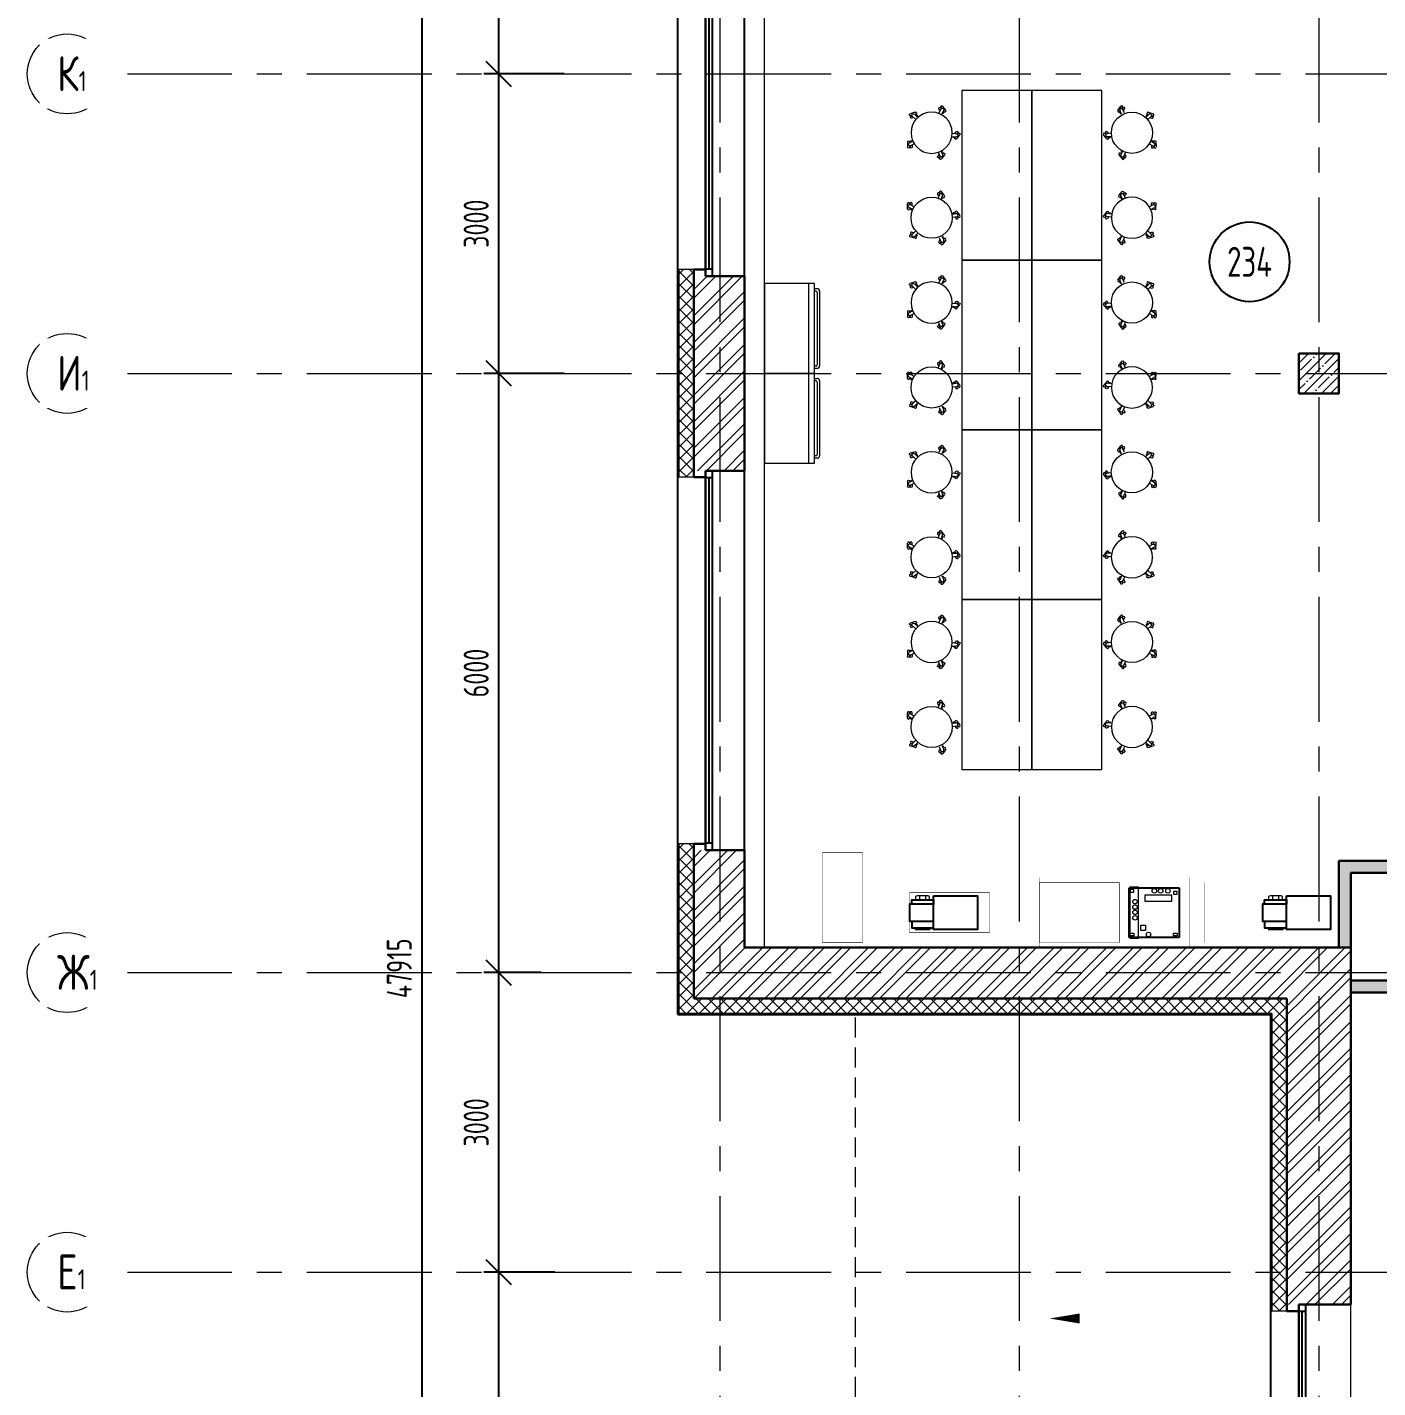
# Model space of a CAD drawing. Header units: millimetres. Extents: x -13407 to 95998, y -2719 to 109387.
# Drawn here: x -13364 to 160, y 47129 to 60755 of the extents above; entities that cross this region are included whole.
import ezdxf
from ezdxf.enums import TextEntityAlignment as Align

# ---------------------------------------------------------------- set-up
doc = ezdxf.new("R2010")
doc.units = ezdxf.units.MM
for name, pattern in [('ADSK_Штриховая_ш2 п1', [3, 2, -1]), ('CENTER', [2, 1.25, -0.25, 0.25, -0.25]), ('K5LT_BASIC', [0])]:
    doc.linetypes.add(name, pattern=pattern)
for name, color, linetype, lineweight in [('АР_Колонны', 5, 'Continuous', 30), ('АР_Колонны Штрих', 250, 'Continuous', 5), ('АР_Маркер экспликации', 239, 'Continuous', 13), ('АР_Навесной фасад', 5, 'Continuous', 5), ('АР_Номер помещения', 1, 'Continuous', 25), ('АР_Окна', 4, 'Continuous', 0), ('АР_Оси', 193, 'Continuous', 9), ('АР_Оси размеры', 164, 'Continuous', 9), ('АР_Перегородки газоблок', 165, 'Continuous', 30), ('АР_Перегородки газоблок_Штрих', 165, 'Continuous', 5), ('АР_Подоконники', 163, 'Continuous', 9), ('АР_Помещения_площадь', 19, 'Continuous', 9), ('АР_Сущ Несущая стена', 202, 'Continuous', 30), ('АР_тонкая линия', 250, 'Continuous', 0), ('АР_Утеплитель', 250, 'Continuous', 9), ('АР_Штриховка кирпич', 250, 'Continuous', 9), ('ТХ_мебель передв', 250, 'Continuous', 13)]:
    doc.layers.add(name, color=color, linetype=linetype, lineweight=lineweight)
for name, color, linetype in [('АР_новое окно', 160, 'Continuous'), ('ТХ_обор_спорт', 5, 'Continuous'), ('ТХ_оборуд_учебн', 80, 'Continuous')]:
    doc.layers.add(name, color=color, linetype=linetype)
doc.styles.add('ISOCPEUR', font='isocpeur.ttf', dxfattribs={"width": 0.7})
doc.styles.get("Standard").update_dxf_attribs({"font": 'arial.ttf'})
doc.styles.add('ГОСТ 2.304', font='isocpeur.ttf', dxfattribs={"width": 0.7})
doc.dimstyles.new('СПДС', dxfattribs={"dimscale": 100, "dimtxt": 2.5, "dimasz": 2.5, "dimexe": 1.5, "dimexo": 0, "dimgap": 1, "dimtad": 1, "dimdec": 0, "dimrnd": 1, "dimtxsty": 'ГОСТ 2.304', "dimblk": 'OBLIQUE', "dimcen": 2.5, "dimdle": 1.5, "dimadec": 0, "dimazin": 2, "dimtfac": 0.75, "dimtdec": 0, "dimtmove": 1, "dimatfit": 3, "dimfxl": 1, "dimtolj": 1, "dimarcsym": 1})
pattern_1 = [(45, (-951676.66, 109509.3), (-132.58252, 132.58252), []), (45, (-951588.28, 109509.3), (-132.58252, 132.58252), [])]

# ---------------------------------------------------------------- blocks, each defined once
blk = doc.blocks.new('*U190')
at = {"layer": 'АР_новое окно', "color": 253, "lineweight": 20}
for p, q in [((0, 3800), (-70, 3800)), ((0, 0), (-70, 0))]:
    blk.add_line(p, q, dxfattribs=at)
at = {"layer": 'АР_новое окно', "color": 253}
for p, q in [((-70, 3800), (-70, 0)), ((-70, 0), (-70, 3800)), ((0, 3730), (-70, 3730)), ((-35, 3730), (-35, 70)), ((0, 3800), (0, 0)), ((0, 70), (-70, 70))]:
    blk.add_line(p, q, dxfattribs=at)
blk = doc.blocks.new('*U194')
at = {"layer": 'АР_новое окно', "color": 253, "lineweight": 20}
for p, q in [((0, 1600), (-70, 1600)), ((0, 0), (-70, 0))]:
    blk.add_line(p, q, dxfattribs=at)
at = {"layer": 'АР_новое окно', "color": 253}
for p, q in [((-70, 1600), (-70, 0)), ((-70, 0), (-70, 1600)), ((0, 1530), (-70, 1530)), ((-35, 1530), (-35, 70)), ((0, 1600), (0, 0)), ((0, 70), (-70, 70))]:
    blk.add_line(p, q, dxfattribs=at)
blk = doc.blocks.new('_Oblique')
at = {"color": 253, "linetype": 'ByBlock', "lineweight": -2}
blk.add_line((-0.5, -0.5), (0.5, 0.5), dxfattribs=at)
blk = doc.blocks.new('*D324')
at = {"layer": 'АР_Оси размеры', "color": 253, "lineweight": -2, "ltscale": 100, "transparency": 16777216}
for p, q in [((-8643, 45137), (-8643, 48437)), ((-8219, 48287), (-8793, 48287)), ((-8080, 45287), (-8793, 45287))]:
    blk.add_line(p, q, dxfattribs=at)
at = {"layer": 'АР_Оси размеры', "color": 253, "lineweight": -2, "ltscale": 100, "transparency": 16777216, "xscale": 250, "yscale": 250, "zscale": 250}
for p, rotation in [((-8643, 48287), 90), ((-8643, 45287), 270)]:
    blk.add_blockref('_Oblique', p, dxfattribs=dict(at, rotation=rotation))
at = {"layer": 'АР_Оси размеры', "color": 253, "ltscale": 100, "transparency": 16777216, "insert": (-8868, 46787), "char_height": 250, "attachment_point": 5, "rotation": 90, "style": 'ГОСТ 2.304'}
blk.add_mtext('\\A1;3000', dxfattribs=at)
blk = doc.blocks.new('*D325')
at = {"layer": 'АР_Оси размеры', "color": 253, "lineweight": -2, "ltscale": 100, "transparency": 16777216}
for p, q in [((-8643, 48137), (-8643, 51437)), ((-8219, 51287), (-8793, 51287)), ((-8080, 48287), (-8793, 48287))]:
    blk.add_line(p, q, dxfattribs=at)
at = {"layer": 'АР_Оси размеры', "color": 253, "lineweight": -2, "ltscale": 100, "transparency": 16777216, "xscale": 250, "yscale": 250, "zscale": 250}
for p, rotation in [((-8643, 51287), 90), ((-8643, 48287), 270)]:
    blk.add_blockref('_Oblique', p, dxfattribs=dict(at, rotation=rotation))
at = {"layer": 'АР_Оси размеры', "color": 253, "ltscale": 100, "transparency": 16777216, "insert": (-8868, 49787), "char_height": 250, "attachment_point": 5, "rotation": 90, "style": 'ГОСТ 2.304'}
blk.add_mtext('\\A1;3000', dxfattribs=at)
blk = doc.blocks.new('*D326')
at = {"layer": 'АР_Оси размеры', "color": 253, "lineweight": -2, "ltscale": 100, "transparency": 16777216}
for p, q in [((-8643, 51137), (-8643, 57437)), ((-7988, 57287), (-8793, 57287)), ((-8219, 51287), (-8793, 51287))]:
    blk.add_line(p, q, dxfattribs=at)
at = {"layer": 'АР_Оси размеры', "color": 253, "lineweight": -2, "ltscale": 100, "transparency": 16777216, "xscale": 250, "yscale": 250, "zscale": 250}
for p, rotation in [((-8643, 57287), 90), ((-8643, 51287), 270)]:
    blk.add_blockref('_Oblique', p, dxfattribs=dict(at, rotation=rotation))
at = {"layer": 'АР_Оси размеры', "color": 253, "ltscale": 100, "transparency": 16777216, "insert": (-8868, 54287), "char_height": 250, "attachment_point": 5, "rotation": 90, "style": 'ГОСТ 2.304'}
blk.add_mtext('\\A1;6000', dxfattribs=at)
blk = doc.blocks.new('*D327')
at = {"layer": 'АР_Оси размеры', "color": 253, "lineweight": -2, "ltscale": 100, "transparency": 16777216}
for p, q in [((-8643, 57137), (-8643, 60437)), ((-8131, 60287), (-8793, 60287)), ((-7988, 57287), (-8793, 57287))]:
    blk.add_line(p, q, dxfattribs=at)
at = {"layer": 'АР_Оси размеры', "color": 253, "lineweight": -2, "ltscale": 100, "transparency": 16777216, "xscale": 250, "yscale": 250, "zscale": 250}
for p, rotation in [((-8643, 60287), 90), ((-8643, 57287), 270)]:
    blk.add_blockref('_Oblique', p, dxfattribs=dict(at, rotation=rotation))
at = {"layer": 'АР_Оси размеры', "color": 253, "ltscale": 100, "transparency": 16777216, "insert": (-8868, 58787), "char_height": 250, "attachment_point": 5, "rotation": 90, "style": 'ГОСТ 2.304'}
blk.add_mtext('\\A1;3000', dxfattribs=at)
blk = doc.blocks.new('*D328')
at = {"layer": 'АР_Оси размеры', "color": 253, "lineweight": -2, "ltscale": 100, "transparency": 16777216}
for p, q in [((-8643, 60137), (-8643, 63437)), ((-8131, 63287), (-8793, 63287)), ((-7988, 60287), (-8793, 60287))]:
    blk.add_line(p, q, dxfattribs=at)
at = {"layer": 'АР_Оси размеры', "color": 253, "lineweight": -2, "ltscale": 100, "transparency": 16777216, "xscale": 250, "yscale": 250, "zscale": 250}
for p, rotation in [((-8643, 63287), 90), ((-8643, 60287), 270)]:
    blk.add_blockref('_Oblique', p, dxfattribs=dict(at, rotation=rotation))
at = {"layer": 'АР_Оси размеры', "color": 253, "ltscale": 100, "transparency": 16777216, "insert": (-8868, 61787), "char_height": 250, "attachment_point": 5, "rotation": 90, "style": 'ГОСТ 2.304'}
blk.add_mtext('\\A1;3000', dxfattribs=at)
blk = doc.blocks.new('*D332')
at = {"layer": 'АР_Оси размеры', "color": 253, "lineweight": -2, "ltscale": 100, "transparency": 16777216}
for p, q in [((-9413, 75437), (-9413, 27222)), ((-9469, 75287), (-9263, 75287)), ((-9469, 27372), (-9263, 27372))]:
    blk.add_line(p, q, dxfattribs=at)
at = {"layer": 'АР_Оси размеры', "color": 253, "lineweight": -2, "ltscale": 100, "transparency": 16777216, "xscale": 250, "yscale": 250, "zscale": 250}
for p, rotation in [((-9413, 75287), 90), ((-9413, 27372), 270)]:
    blk.add_blockref('_Oblique', p, dxfattribs=dict(at, rotation=rotation))
at = {"layer": 'АР_Оси размеры', "color": 253, "ltscale": 100, "transparency": 16777216, "insert": (-9638, 51330), "char_height": 250, "attachment_point": 5, "rotation": 90, "style": 'ГОСТ 2.304'}
blk.add_mtext('\\A1;47915', dxfattribs=at)
blk = doc.blocks.new('*U375')
at = {"layer": 'АР_Номер помещения', "color": 253}
blk.add_circle((-12818, 6846), 400, dxfattribs=at)
at = {"layer": 'АР_Номер помещения', "color": 253, "style": 'ISOCPEUR', "width": 0.7}
blk.add_attdef('НОМЕР_ПОМЕЩЕНИЯ', text='', height=300, dxfattribs=at).set_placement((-12818, 6846), align=Align.MIDDLE_CENTER)
at = {"layer": 'АР_Помещения_площадь', "color": 253, "lineweight": 30, "width": 0.7, "flags": 104}
blk.add_attdef('ИМЯ_ПОМЕЩЕНИЯ', text='', height=100, dxfattribs=at).set_placement((158, 1217), align=Align.MIDDLE_CENTER)
blk = doc.blocks.new('*U162')
at = {"layer": 'АР_новое окно', "color": 253, "lineweight": 20}
for p, q in [((0, 3800), (-70, 3800)), ((0, 0), (-70, 0))]:
    blk.add_line(p, q, dxfattribs=at)
at = {"layer": 'АР_новое окно', "color": 253}
for p, q in [((-70, 3800), (-70, 0)), ((-70, 0), (-70, 3800)), ((0, 3730), (-70, 3730)), ((-35, 3730), (-35, 70)), ((0, 3800), (0, 0)), ((0, 70), (-70, 70))]:
    blk.add_line(p, q, dxfattribs=at)
blk = doc.blocks.new('ММ012 стул 390')
at = {"color": 253, "lineweight": 5, "extrusion": (-0.000369826, -0.000297724, 1)}
for p, q in [((6439, -22246, 46), (6469, -22204, 46)), ((6456, -22258, 46), (6462, -22251, 46)), ((6477, -22284, 46), (6459, -22245, 46)), ((6460, -22261, 46), (6464, -22256, 46)), ((6480, -22224, 46), (6486, -22216, 46)), ((6484, -22227, 46), (6490, -22219, 46)), ((6505, -22270, 46), (6487, -22232, 46)), ((6495, -22248, 46), (6507, -22231, 46)), ((6721, -22312, 46), (6752, -22283, 46)), ((6736, -22289, 46), (6743, -22291, 46)), ((6738, -22284, 46), (6747, -22287, 46)), ((6742, -22335, 46), (6773, -22306, 46)), ((6744, -22264, 46), (6794, -22280, 46)), ((6760, -22318, 46), (6780, -22325, 46)), ((6776, -22302, 46), (6786, -22305, 46)), ((6778, -22297, 46), (6788, -22300, 46)), ((6319, -22485, 46), (6313, -22477, 46)), ((6323, -22482, 46), (6317, -22474, 46)), ((6371, -22475, 46), (6329, -22481, 46)), ((6347, -22478, 46), (6334, -22461, 46)), ((6328, -22531, 46), (6296, -22489, 46)), ((6375, -22507, 46), (6333, -22512, 46)), ((6344, -22519, 46), (6339, -22511, 46)), ((6348, -22515, 46), (6345, -22510, 46)), ((6754, -22580, 46), (6791, -22600, 46)), ((6769, -22553, 46), (6806, -22573, 46)), ((6775, -22592, 46), (6775, -22613, 46)), ((6795, -22561, 46), (6795, -22567, 46)), ((6796, -22602, 46), (6796, -22613, 46)), ((6800, -22561, 46), (6801, -22570, 46)), ((6801, -22602, 46), (6801, -22613, 46)), ((6821, -22560, 46), (6822, -22612, 46))]:
    blk.add_line(p, q, dxfattribs=at)
at = {"color": 253, "lineweight": 5, "extrusion": (-0.000383923, 0.00027931, 1)}
for p, q in [((6450, -22691, 46), (6482, -22732, 46)), ((6467, -22678, 46), (6472, -22686, 46)), ((6486, -22652, 46), (6470, -22691, 46)), ((6471, -22675, 46), (6475, -22680, 46)), ((6492, -22711, 46), (6499, -22719, 46)), ((6496, -22708, 46), (6503, -22716, 46)), ((6515, -22664, 46), (6499, -22703, 46)), ((6506, -22686, 46), (6519, -22703, 46))]:
    blk.add_line(p, q, dxfattribs=at)
at = {"color": 253, "lineweight": 5}
blk.add_circle((6580, -22470), 206, dxfattribs=at)
at = {"color": 253, "lineweight": 5, "extrusion": (-0.000369826, -0.000297724, 1)}
for centre, radius, start, end in [((6477, -22210, 50), 10.4, 325.0431, 145.0431), ((6448, -22252, 50), 10.4, 145.0431, 325.0431), ((6473, -22239, 50), 15.7, 25.0431, 205.0431), ((6469, -22267, 50), 10.4, 145.0431, 297.3392), ((6499, -22225, 50), 10.4, 325.0431, 145.0431), ((6733, -22299, 50), 10.4, 73.0431, 225.3392), ((6741, -22274, 50), 10.4, 73.0431, 253.0431), ((6762, -22295, 50), 15.7, 313.0431, 133.0431), ((6783, -22315, 50), 10.4, 253.0431, 73.0431), ((6791, -22290, 50), 10.4, 253.0431, 73.0431), ((6305, -22483, 50), 10.4, 37.0431, 217.0431), ((6325, -22467, 50), 10.4, 37.0431, 217.0431), ((6331, -22496, 50), 15.7, 97.0431, 277.0431), ((6336, -22525, 50), 10.4, 217.0431, 37.0431), ((6357, -22509, 50), 10.4, 217.0431, 9.3392), ((6785, -22561, 50), 10.4, 1.0431, 153.3392), ((6786, -22613, 50), 10.4, 181.0431, 1.0431), ((6798, -22587, 50), 15.7, 241.0431, 61.0431), ((6811, -22560, 50), 10.4, 1.0431, 181.0431), ((6812, -22613, 50), 10.4, 181.0431, 1.0431)]:
    blk.add_arc(centre, radius, start, end, dxfattribs=at)
at = {"color": 253, "lineweight": 5, "extrusion": (-0.000383923, 0.00027931, 1)}
for centre, radius, start, end in [((6458, -22684, 37), 10.4, 37.7559, 217.7559), ((6485, -22697, 37), 15.7, 157.7559, 337.7559), ((6479, -22668, 37), 10.4, 65.4598, 217.7559), ((6490, -22726, 37), 10.4, 217.7559, 37.7559), ((6511, -22710, 37), 10.4, 217.7559, 37.7559)]:
    blk.add_arc(centre, radius, start, end, dxfattribs=at)
blk = doc.blocks.new('Тумба инструментальная')
at = {"color": 253}
for p, q in [((275316, 3225), (275316, 2325)), ((275376, 3175), (275401, 3175)), ((275389, 3150), (275376, 3150)), ((275401, 3137), (275401, 2412)), ((275426, 3150), (275426, 2400)), ((275389, 2400), (275376, 2400)), ((275401, 2375), (275376, 2375))]:
    blk.add_line(p, q, dxfattribs=at)
blk.add_lwpolyline([(275376, 2325), (275376, 3225), (274876, 3225), (274876, 2325)], close=True, dxfattribs=at)
for centre, radius, start, end in [((275389, 3137), 12.5, 0, 90), ((275401, 3150), 25, 0, 90), ((275389, 2412), 12.5, 270, 0), ((275401, 2400), 25, 270, 0)]:
    blk.add_arc(centre, radius, start, end, dxfattribs=at)
blk = doc.blocks.new('Фрезерный')
at = {"color": 253}
for p, q in [((-40562, 9366), (-40062, 9366)), ((-40562, 8866), (-40562, 9366)), ((-40062, 9366), (-40062, 8866)), ((-40062, 8866), (-40562, 8866))]:
    blk.add_line(p, q, dxfattribs=at)
at = {"color": 253, "lineweight": 0}
for p, q in [((-40552, 8858), (-40552, 9375)), ((-40552, 9375), (-40471, 9375)), ((-40543, 9348), (-40552, 9348)), ((-40552, 9348), (-40552, 9339)), ((-40552, 9339), (-40552, 9330)), ((-40552, 9330), (-40552, 9321)), ((-40552, 9321), (-40543, 9321)), ((-40525, 9348), (-40543, 9348)), ((-40543, 9321), (-40525, 9321)), ((-40516, 9348), (-40525, 9348)), ((-40525, 9321), (-40516, 9321)), ((-40516, 9339), (-40516, 9348)), ((-40516, 9330), (-40516, 9339)), ((-40516, 9321), (-40516, 9330)), ((-40471, 9375), (-40471, 8858)), ((-40134, 9293), (-40403, 9293)), ((-40403, 9293), (-40403, 9230)), ((-40134, 9230), (-40134, 9293)), ((-40107, 9329), (-40116, 9329)), ((-40116, 9329), (-40116, 9320)), ((-40116, 9320), (-40116, 9311)), ((-40116, 9311), (-40116, 9302)), ((-40116, 9302), (-40107, 9302)), ((-40089, 9329), (-40107, 9329)), ((-40107, 9302), (-40089, 9302)), ((-40080, 9329), (-40089, 9329)), ((-40089, 9302), (-40080, 9302)), ((-40080, 9320), (-40080, 9329)), ((-40080, 9311), (-40080, 9320)), ((-40080, 9302), (-40080, 9311)), ((-40403, 9230), (-40134, 9230)), ((-40552, 8903), (-40552, 8912)), ((-40552, 8912), (-40543, 8912)), ((-40552, 8894), (-40552, 8903)), ((-40552, 8885), (-40552, 8894)), ((-40543, 8885), (-40552, 8885)), ((-40471, 8858), (-40552, 8858)), ((-40543, 8912), (-40525, 8912)), ((-40525, 8885), (-40543, 8885)), ((-40525, 8912), (-40516, 8912)), ((-40516, 8885), (-40525, 8885)), ((-40516, 8912), (-40516, 8903)), ((-40516, 8903), (-40516, 8894)), ((-40516, 8894), (-40516, 8885)), ((-40444, 8938), (-40444, 8992)), ((-40444, 8992), (-40399, 8992)), ((-40399, 8938), (-40444, 8938)), ((-40399, 8992), (-40399, 8938)), ((-40116, 8903), (-40116, 8912)), ((-40116, 8912), (-40107, 8912)), ((-40116, 8894), (-40116, 8903)), ((-40116, 8885), (-40116, 8894)), ((-40107, 8885), (-40116, 8885)), ((-40107, 8912), (-40089, 8912)), ((-40089, 8885), (-40107, 8885)), ((-40089, 8912), (-40080, 8912)), ((-40080, 8885), (-40089, 8885)), ((-40080, 8912), (-40080, 8903)), ((-40080, 8903), (-40080, 8894)), ((-40080, 8894), (-40080, 8885))]:
    blk.add_line(p, q, dxfattribs=at)
for centre in [(-40309, 9334), (-40246, 9334), (-40174, 9334), (-40503, 9226), (-40503, 9172), (-40503, 9119), (-40503, 9065), (-40368, 8898)]:
    blk.add_circle(centre, 22.5, dxfattribs=at)
blk = doc.blocks.new('Токарный станок')
at = {"color": 253, "linetype": 'K5LT_BASIC', "lineweight": 18}
for p, q in [((-33155, 10817), (-33240, 10817)), ((-33155, 10817), (-33089, 10817)), ((-33234, 10534), (-33155, 10534)), ((-33194, 10494), (-33194, 10534)), ((-33095, 10534), (-33155, 10534)), ((-33135, 10494), (-33135, 10534))]:
    blk.add_line(p, q, dxfattribs=at)
at = {"color": 253}
blk.add_lwpolyline([(-33275, 10494), (-33714, 10494), (-33714, 10834), (-33275, 10834)], close=True, dxfattribs=at)
for points in [[(-33055, 10750), (-33055, 10817), (-33275, 10817), (-33275, 10750)], [(-33275, 10578), (-33034, 10578), (-33034, 10750), (-33275, 10750)], [(-33055, 10578), (-33055, 10534), (-33275, 10534), (-33275, 10578)]]:
    blk.add_lwpolyline(points, dxfattribs=at)
at = {"color": 253, "linetype": 'K5LT_BASIC', "lineweight": 18}
for points in [[(-33089, 10817), (-33089, 10834), (-33155, 10834), (-33240, 10834), (-33240, 10817)], [(-33217, 10834), (-33155, 10834), (-33112, 10834)], [(-33234, 10534), (-33234, 10502), (-33220, 10494), (-33155, 10494), (-33109, 10494), (-33095, 10502), (-33095, 10534)]]:
    blk.add_lwpolyline(points, dxfattribs=at)
blk = doc.blocks.new('У850')
at = {"layer": 'ТХ_мебель передв', "color": 253, "const_width": 2, "elevation": -1}
blk.add_lwpolyline([(257920, -55822), (258620, -55822), (258620, -57322), (257920, -57322)], close=True, dxfattribs=at)
blk = doc.blocks.new('У234')
at = {"layer": 'ТХ_оборуд_учебн', "color": 253, "const_width": 5}
blk.add_lwpolyline([(-82266, 107801), (-82266, 106901), (-82666, 106901), (-82666, 107801)], close=True, dxfattribs=at)
blk = doc.blocks.new('У218')
at = {"layer": 'ТХ_оборуд_учебн', "color": 253, "const_width": 5}
blk.add_lwpolyline([(-80897, 106987), (-81697, 106987), (-81697, 107387), (-80897, 107387)], close=True, dxfattribs=at)
at = {"layer": 'ТХ_оборуд_учебн', "color": 253, "rotation": 180}
blk.add_blockref('Токарный станок', (-114731, 117851), dxfattribs=at)
blk = doc.blocks.new('У216')
at = {"layer": 'ТХ_оборуд_учебн', "color": 253, "const_width": 5}
blk.add_lwpolyline([(-79556, 107396), (-80356, 107396), (-80356, 107996), (-79556, 107996)], close=True, dxfattribs=at)
blk = doc.blocks.new('У864')
at = {"layer": 'ТХ_оборуд_учебн', "color": 253, "ltscale": 100, "const_width": 2}
blk.add_lwpolyline([(-78457, 107462), (-78057, 107462), (-78057, 106862), (-78457, 106862)], close=True, dxfattribs=at)

msp = doc.modelspace()

# ---------------------------------------------------------------- hatches: boundary and pattern name
at = {"layer": 'АР_Колонны Штрих', "ltscale": 100}
h = msp.add_hatch(dxfattribs=at)
h.set_pattern_fill('ANSI35', color=253, scale=500)
h.set_pattern_definition([(45, (-957682.16, 97358.67), (-88.388348, 88.388348), []), (45, (-957593.77, 97358.67), (-88.388348, 88.388348), [156.25, -31.25, 0, -31.25])])
h.paths.add_polyline_path([(-230.1, 57487.2), (-630.1, 57487.2), (-630.1, 57087.2), (-230.1, 57087.2)])
at = {"layer": 'АР_Перегородки газоблок_Штрих', "ltscale": 100}
h = msp.add_hatch(dxfattribs=at)
h.set_pattern_fill('AR-CONC', color=253, scale=30)
h.set_pattern_definition([(50, (76865.7, -55313.48), (215.17805, -18.82564), [22.5, -247.5]), (355, (76865.7, -55313.48), (-41.6254, 225.65764), [18, -198]), (100.45144, (76883.63, -55315.05), (173.55265, 206.832), [19.12206, -210.34263]), (46.1842, (76865.7, -55253.48), (320.1724, -49.6558), [33.75, -371.25]), (96.63564, (76892.38, -55257.62), (280.3986, 292.2356), [28.6831, -315.5141]), (351.18416, (76865.7, -55253.5), (280.3986, 292.2356), [27, -297]), (21, (76895.7, -55268.48), (179.07212, -120.78567), [22.5, -247.5]), (326, (76895.7, -55268.48), (72.9946, 217.545), [18, -198]), (71.45144, (76910.62, -55278.55), (252.0667, 96.75935), [19.12206, -210.34263]), (37.5, (76865.7, -55313.48), (3.647957, 99.868156), [0, -195.6, 0, -201, 0, -198.75]), (7.5, (76865.7, -55313.48), (78.92086, 118.32351), [0, -114.6, 0, -191.1, 0, -75.75]), (327.5, (76798.8, -55313.48), (160.14673, -6.76646), [0, -75, 0, -234, 0, -310.5]), (317.5, (76768.8, -55313.48), (174.95585, 30.0315), [0, -97.5, 0, -155.4, 0, -220.5])])
h.paths.add_polyline_path([(-110.2, 51207.2), (-110.2, 51087.2), (-110.2, 51087.2), (-110.2, 51207.2), (-110.2, 51207.2), (1427, 51207.2), (1425.9, 52287.2), (-111.3, 52287.2), (-110.2, 51537.2), (-230.2, 51537.2), (-231.3, 52407.2), (1445.9, 52407.2), (1446.2, 56115.4), (1547, 56115.4), (1547, 51207.2), (5369.9, 51207.2), (5369.9, 51087.2), (-110.2, 51087.2), (-110.2, 51207.2), (-110.2, 51207.2), (-110.2, 51087.2), (-110.2, 51207.2)])
at = {"layer": 'АР_Утеплитель', "ltscale": 100}
h = msp.add_hatch(dxfattribs=at)
h.set_pattern_fill('ANSI37', color=253, scale=700)
h.set_pattern_definition([(45, (-982730.03, 92139.34), (-61.871843, 61.871843), []), (135, (-982730.03, 92139.34), (-61.871843, -61.871843), [])])
h.paths.add_polyline_path([(-6689.9, 58327.2), (-6690.1, 56247.2), (-6840.1, 56247.2), (-6839.9, 58327.2)])
h = msp.add_hatch(dxfattribs=at)
h.set_pattern_fill('ANSI37', color=253, scale=700)
h.set_pattern_definition([(45, (-976790.155, 83789.05), (-61.871843, 61.871843), []), (135, (-976790.155, 83789.05), (-61.871843, -61.871843), [])])
h.paths.add_polyline_path([(-750.2, 51027.2), (-750.2, 47896.9), (-900.2, 47896.9), (-900.2, 50877.2), (-6840.1, 50877.2), (-6844.9, 52577.2), (-6694.9, 52577.2), (-6690.1, 51027.2)])
at = {"layer": 'АР_Штриховка кирпич', "ltscale": 100}
h = msp.add_hatch(dxfattribs=at)
h.set_pattern_fill('ANSI32', color=253, scale=500)
h.set_pattern_definition([(45, (-951676.66, 112549.3), (-132.58252, 132.58252), []), (45, (-951588.28, 112549.3), (-132.58252, 132.58252), [])])
h.paths.add_polyline_path([(-6180.1, 58262.2), (-6690.1, 58262.2), (-6690.1, 56312.2), (-6180.1, 56312.2)])
h = msp.add_hatch(dxfattribs=at)
h.set_pattern_fill('ANSI32', color=253, scale=500)
h.set_pattern_definition(pattern_1)
h.paths.add_polyline_path([(-6180.1, 52512.2), (-6690.1, 52512.2), (-6690.1, 51027.2), (-750.2, 51027.2), (-750.1, 51027.2), (-110.1, 51027.2), (-110.2, 51537.2), (-6180.1, 51537.2)])
h = msp.add_hatch(dxfattribs=at)
h.set_pattern_fill('ANSI32', color=253, scale=500)
h.set_pattern_definition(pattern_1)
h.paths.add_polyline_path([(-110.1, 51029), (-750.1, 51029), (-750.2, 47961.9), (-110.2, 47961.9)])

# ---------------------------------------------------------------- linework, layer by layer
at = {"color": 253, "linetype": 'Continuous'}
msp.add_lwpolyline([(-2497.8, 47823, 0, 0, 0), (-3126.8, 47823, 0, 100, 0), (-2826.8, 47823, 100, 100, 0)], format="xyseb", dxfattribs=at)
at = {"layer": 'АР_Колонны', "color": 253, "ltscale": 100}
msp.add_lwpolyline([(-630.1, 57487.2), (-230.1, 57487.2), (-230.1, 57087.2), (-630.1, 57087.2)], close=True, dxfattribs=at)
at = {"layer": 'АР_Навесной фасад', "color": 253, "ltscale": 100}
for points in [[(-6689.7, 58327.2), (-6850.1, 58327.2)], [(-6689.7, 56247.2), (-6850.1, 56247.2)], [(-6689.7, 52577.2), (-6850.1, 52577.2)], [(-750.2, 47896.9), (-910.2, 47896.9)]]:
    msp.add_lwpolyline(points, dxfattribs=at)
at = {"layer": 'АР_новое окно', "color": 253, "ltscale": 100}
for p, q in [((-6850.1, 50867.2), (-6850.1, 63707.2)), ((-6840.1, 56247.2), (-6840.1, 58327.2)), ((-6840.1, 50877.2), (-6840.1, 52577.2)), ((-6850.1, 50867.2), (-910.2, 50867.2)), ((-6840.1, 50877.2), (-900.2, 50877.2)), ((-910.2, 26572.2), (-910.2, 50867.2)), ((-900.2, 47896.9), (-900.2, 50877.2))]:
    msp.add_line(p, q, dxfattribs=at)
at = {"layer": 'АР_новое окно', "color": 253}
for p, q in [((-6180.1, 58262.2), (-6180.1, 62062.2)), ((-6180.1, 52512.2), (-6180.1, 56312.2))]:
    msp.add_line(p, q, dxfattribs=at)
at = {"layer": 'АР_Окна', "color": 253, "lineweight": 15, "ltscale": 100}
msp.add_line((-110.2, 46361.9), (-110.2, 47961.9), dxfattribs=at)
at = {"layer": 'АР_Оси', "color": 253, "linetype": 'CENTER', "ltscale": 1000}
for p, q in [((-6430.1, 79049.7), (-6430.1, 23317.3)), ((-3430.1, 79049.7), (-3430.1, 23317.3)), ((-430.1, 79049.7), (-430.1, 23317.3)), ((-12563.8, 60287.2), (70614.6, 60287.2)), ((-12563.8, 57287.2), (70614.6, 57287.2)), ((-12563.8, 51287.2), (70614.6, 51287.2)), ((-12563.8, 48287.2), (70614.6, 48287.2))]:
    msp.add_line(p, q, dxfattribs=at)
at = {"layer": 'АР_Оси', "color": 253, "ltscale": 0.5}
for centre in [(-12963.8, 60287.2), (-12963.8, 57287.2), (-12963.8, 51287.2), (-12963.8, 48287.2)]:
    msp.add_circle(centre, 400, dxfattribs=at)
at = {"layer": 'АР_Перегородки газоблок', "color": 253, "ltscale": 100}
for points in [[(-230.2, 51537.2), (-231.3, 52407.2)], [(-231.3, 52407.2), (1445.9, 52407.2)], [(-111.3, 52287.2), (-110.2, 51537.2)], [(1447, 52287.2), (-111.3, 52287.2)], [(-110.2, 51207.2), (1447, 51207.2), (1447, 52287.2)], [(-110.2, 51087.2), (5369.9, 51087.2)]]:
    msp.add_lwpolyline(points, dxfattribs=at)
at = {"layer": 'АР_Подоконники', "color": 253, "ltscale": 100}
msp.add_line((-5980.1, 51537.2), (-5980.1, 62804.6), dxfattribs=at)
at = {"layer": 'АР_Сущ Несущая стена', "color": 253, "lineweight": 15, "ltscale": 100}
for p, q in [((-6571.1, 58262.2), (-6571.1, 62062.2)), ((-6571.1, 52512.2), (-6571.1, 56312.2)), ((-631.3, 46361.9), (-631.3, 47961.9))]:
    msp.add_line(p, q, dxfattribs=at)
at = {"layer": 'АР_Сущ Несущая стена', "color": 253, "ltscale": 100}
for p, q in [((-6690.1, 56247.2), (-6690.1, 58327.2)), ((-6571.1, 58327.2), (-6690.1, 58327.2)), ((-6571.1, 58262.2), (-6571.1, 58327.2)), ((-6571.1, 58262.2), (-6180.1, 58262.2)), ((-6180.1, 56312.2), (-6180.1, 58262.2)), ((-6571.1, 56312.2), (-6180.1, 56312.2)), ((-6571.1, 56247.2), (-6571.1, 56312.2)), ((-6571.1, 56247.2), (-6690.1, 56247.2)), ((-6690.1, 51027.2), (-6690.1, 52577.2)), ((-6571.1, 52577.2), (-6690.1, 52577.2)), ((-6571.1, 52512.2), (-6571.1, 52577.2)), ((-6571.1, 52512.2), (-6180.1, 52512.2)), ((-6180.1, 51537.2), (-6180.1, 52512.2)), ((-6180.1, 51537.2), (-110.2, 51537.2)), ((-110.2, 47961.9), (-110.2, 51537.2)), ((-6690.1, 51027.2), (-750.2, 51027.2)), ((-750.2, 48057.2), (-750.2, 51027.2)), ((-750.2, 48371.2), (-750.2, 47896.9)), ((-631.3, 47961.9), (-110.2, 47961.9)), ((-631.3, 47896.9), (-631.3, 47961.9)), ((-631.3, 47896.9), (-750.2, 47896.9))]:
    msp.add_line(p, q, dxfattribs=at)
at = {"layer": 'АР_тонкая линия', "color": 253, "linetype": 'ADSK_Штриховая_ш2 п1', "ltscale": 100}
msp.add_lwpolyline([(-5070.9, 46137.3), (-5070.9, 50897.2)], dxfattribs=at)
at = {"layer": 'ТХ_мебель передв', "color": 253, "ltscale": 100}
for points in [[(-4005.1, 60122.1), (-4005.1, 58422.1), (-3305.1, 58422.1), (-3305.1, 60122.1)], [(-3305.1, 60122.1), (-3305.1, 58422.1), (-2605.1, 58422.1), (-2605.1, 60122.1)], [(-4005.1, 58422.1), (-4005.1, 56722.1), (-3305.1, 56722.1), (-3305.1, 58422.1)], [(-3305.1, 58422.1), (-3305.1, 56722.1), (-2605.1, 56722.1), (-2605.1, 58422.1)], [(-4005.1, 56722.1), (-4005.1, 55022.1), (-3305.1, 55022.1), (-3305.1, 56722.1)], [(-3305.1, 56722.1), (-3305.1, 55022.1), (-2605.1, 55022.1), (-2605.1, 56722.1)], [(-4005.1, 55022.1), (-4005.1, 53322.1), (-3305.1, 53322.1), (-3305.1, 55022.1)], [(-3305.1, 55022.1), (-3305.1, 53322.1), (-2605.1, 53322.1), (-2605.1, 55022.1)]]:
    msp.add_lwpolyline(points, close=True, dxfattribs=at)

# ---------------------------------------------------------------- block references
at = {"layer": 'АР_Маркер экспликации', "color": 253}
ref = msp.add_blockref('*U375', (11693.9, 51558.9), dxfattribs=at)
ref.add_attrib('НОМЕР_ПОМЕЩЕНИЯ', '234', dxfattribs={"layer": 'АР_Номер помещения', "color": 253, "height": 300, "style": 'ISOCPEUR', "width": 0.7}).set_placement((-1124.3, 58405), align=Align.MIDDLE_CENTER)
at = {"layer": 'АР_новое окно', "color": 253, "xscale": -1, "rotation": 180}
for name, p in [('*U162', (-6501.1, 62062.2)), ('*U190', (-6501.1, 56312.2)), ('*U194', (-561.3, 47961.9))]:
    msp.add_blockref(name, p, dxfattribs=at)
at = {"layer": 'ТХ_мебель передв', "color": 253, "xscale": -1}
for p in [(2272.1, 82167.4), (2272.1, 80467.4), (2272.1, 78767.4), (2272.1, 77067.4)]:
    msp.add_blockref('ММ012 стул 390', p, dxfattribs=at)
at = {"layer": 'ТХ_мебель передв', "color": 253}
for name, p in [('ММ012 стул 390', (-8882.2, 82167.4)), ('Тумба инструментальная', (-280856.2, 54962.3)), ('ММ012 стул 390', (-8882.2, 80467.4)), ('Тумба инструментальная', (-280856.2, 54062.3)), ('ММ012 стул 390', (-8882.8, 78767.4)), ('ММ012 стул 390', (-8882.2, 77067.4))]:
    msp.add_blockref(name, p, dxfattribs=at)
at = {"layer": 'ТХ_мебель передв', "color": 253, "rotation": 180}
for p in [(2272.1, 36376.7), (2272.1, 34676.7), (2272.1, 32976.7), (2272.1, 31276.7)]:
    msp.add_blockref('ММ012 стул 390', p, dxfattribs=at)
at = {"layer": 'ТХ_мебель передв', "color": 253, "xscale": -1, "rotation": 180}
for p in [(-8882.2, 36376.7), (-8882.2, 34676.7), (-8882.8, 32976.7), (-8882.2, 31276.7)]:
    msp.add_blockref('ММ012 стул 390', p, dxfattribs=at)
at = {"layer": 'ТХ_обор_спорт', "color": 253, "rotation": 270}
for p in [(52594, 310157.3, 0.6), (54093.1, 310157.3, 0.6), (55592.2, 310157.3, 0.6)]:
    msp.add_blockref('У850', p, dxfattribs=at)
at = {"layer": 'ТХ_оборуд_учебн', "color": 253}
for name, p in [('У234', (77265.7, -55313.5)), ('У216', (77127.1, -55808.3)), ('У864', (76877.5, -55274.8)), ('У218', (77168.4, -55299.8)), ('Фрезерный', (38231.5, 42771.2))]:
    msp.add_blockref(name, p, dxfattribs=at)
at = {"layer": 'ТХ_оборуд_учебн', "color": 253, "rotation": 180}
msp.add_blockref('Токарный станок', (-34028.1, 62551.2), dxfattribs=at)

# ---------------------------------------------------------------- dimensions: what is measured, and where the dimension line sits
at = {"layer": 'АР_Оси размеры', "color": 253, "ltscale": 100}
for base, p1, p2, picture, middle in [((-9413.3, 27372.2), (-9469.1, 75287.2), (-9469.1, 27372.2), '*D332', (-9638.3, 51329.7)), ((-8642.7, 63287.2), (-7988.5, 60287.2), (-8131.5, 63287.2), '*D328', (-8867.7, 61787.2)), ((-8642.7, 60287.2), (-7988.5, 57287.2), (-8131.5, 60287.2), '*D327', (-8867.7, 58787.2)), ((-8642.7, 57287.2), (-8219.3, 51287.2), (-7988.5, 57287.2), '*D326', (-8867.7, 54287.2)), ((-8642.7, 51287.2), (-8079.8, 48287.2), (-8219.3, 51287.2), '*D325', (-8867.7, 49787.2)), ((-8642.7, 48287.2), (-8079.8, 45287.2), (-8219.3, 48287.2), '*D324', (-8867.7, 46787.2))]:
    dim = msp.add_linear_dim(base=base, p1=p1, p2=p2, angle=90, dimstyle='СПДС', override={"dimclrd": 253, "dimclre": 253, "dimclrt": 253}, dxfattribs=at)
    dim.commit()
    dim.dimension.update_dxf_attribs({"geometry": picture, "text_midpoint": middle})

# ---------------------------------------------------------------- next in the draw order: texts
at = {"layer": 'АР_Оси', "color": 253, "char_height": 350, "width": 528.82, "attachment_point": 1, "line_spacing_factor": 1.149209, "style": 'ГОСТ 2.304', "bg_fill": 2}
for s, insert in [('{\\W0.8;К\\H0.57143x;1}', (-13063.6, 60465)), ('{\\W0.8;И\\H0.57143x;1}', (-13063.6, 57465)), ('{\\W0.8;Ж\\H0.57143x;1}', (-13063.6, 51465)), ('{\\W0.8;Е\\H0.57143x;1}', (-13063.6, 48465))]:
    msp.add_mtext(s, dxfattribs=dict(at, insert=insert))

doc.saveas('drawing.dxf')
